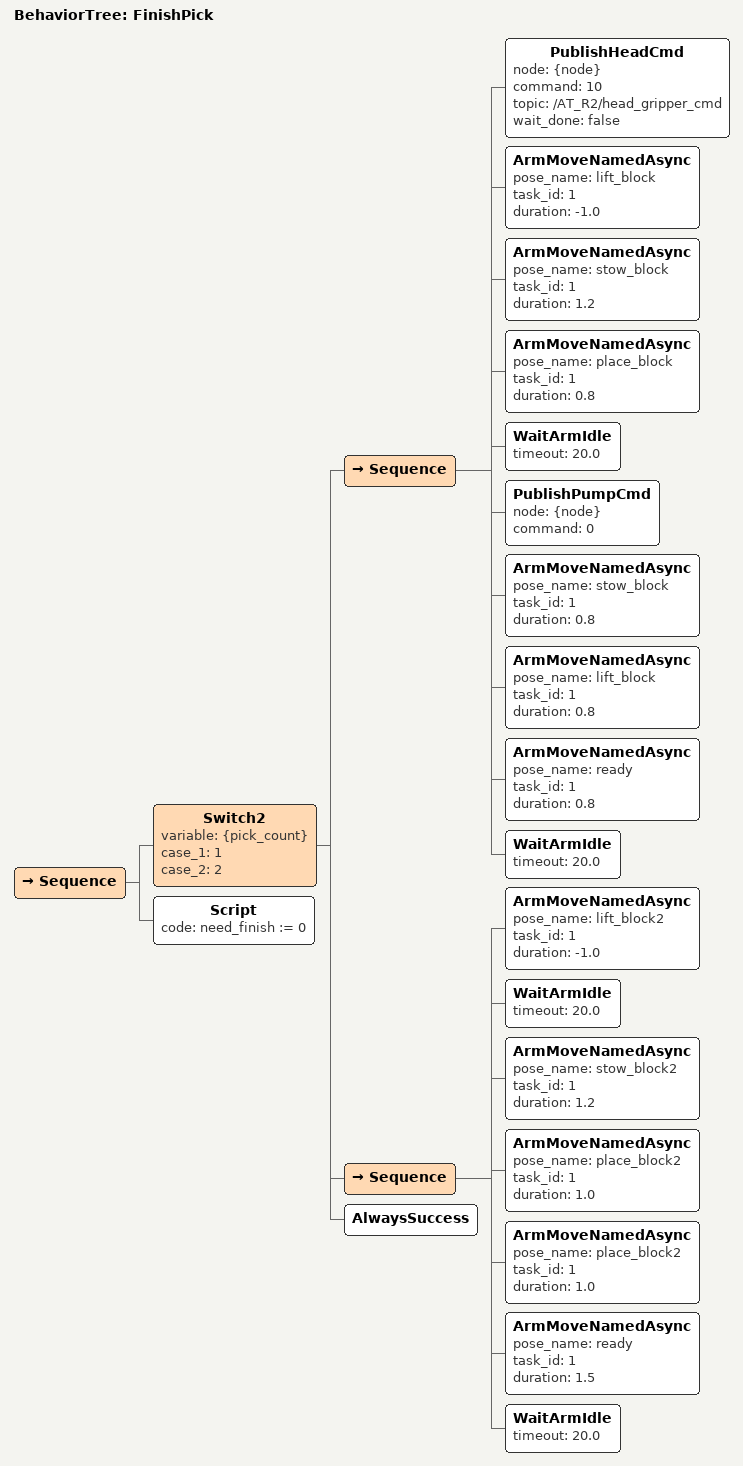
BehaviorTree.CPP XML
<?xml version="1.0"?>
<root BTCPP_format="4">

  <BehaviorTree ID="FinishPick">
    <Sequence>
      <Switch2 variable="{pick_count}" case_1="1" case_2="2">
        <!-- ===== 第1块：放置到车上 ===== -->
        <Sequence>
          <!-- 段A：lift -> stow -> place -> 等落定 -> 关泵 -->
          <PublishHeadCmd node="{node}" command="10"
                  topic="/AT_R2/head_gripper_cmd"
                  wait_done="false"/>
          <ArmMoveNamedAsync pose_name="lift_block"  task_id="1" duration="-1.0"/>
          <ArmMoveNamedAsync pose_name="stow_block"  task_id="1" duration="1.2"/>
          <ArmMoveNamedAsync pose_name="place_block" task_id="1" duration="0.8"/>
          <WaitArmIdle timeout="20.0"/>
          <PublishPumpCmd node="{node}" command="0"/>
          <!-- 段B：放稳后 stow -> lift -> ready -->
          <ArmMoveNamedAsync pose_name="stow_block" task_id="1" duration="0.8"/>
          <ArmMoveNamedAsync pose_name="lift_block" task_id="1" duration="0.8"/>
          <ArmMoveNamedAsync pose_name="ready"      task_id="1" duration="0.8"/>
          <WaitArmIdle timeout="20.0"/>
        </Sequence>
        <!-- ===== 第2块：举着 ===== -->
        <Sequence>
          <!-- 段A：lift2 -> 等抬升到位 -> stow2 -> place2 -->
          <ArmMoveNamedAsync pose_name="lift_block2" task_id="1" duration="-1.0"/>
          <WaitArmIdle timeout="20.0"/>
          <ArmMoveNamedAsync pose_name="stow_block2"  task_id="1" duration="1.2"/>
          <ArmMoveNamedAsync pose_name="place_block2" task_id="1" duration="1.0"/>
          <!-- 段B：place2 -> ready -->
          <ArmMoveNamedAsync pose_name="place_block2" task_id="1" duration="1.0"/>
          <ArmMoveNamedAsync pose_name="ready"        task_id="1" duration="1.5"/>
          <WaitArmIdle timeout="20.0"/>
        </Sequence>
        <!-- 默认分支：pick_count 正常只会是 1/2，兜底不动臂。
             （BT.CPP 要求 Switch2 恰好 3 个子节点：2 case + 1 default） -->
        <AlwaysSuccess/>
      </Switch2>

      <!-- 收尾完成，消费掉标志 -->
      <Script code="need_finish := 0"/>
    </Sequence>
  </BehaviorTree>

</root>
